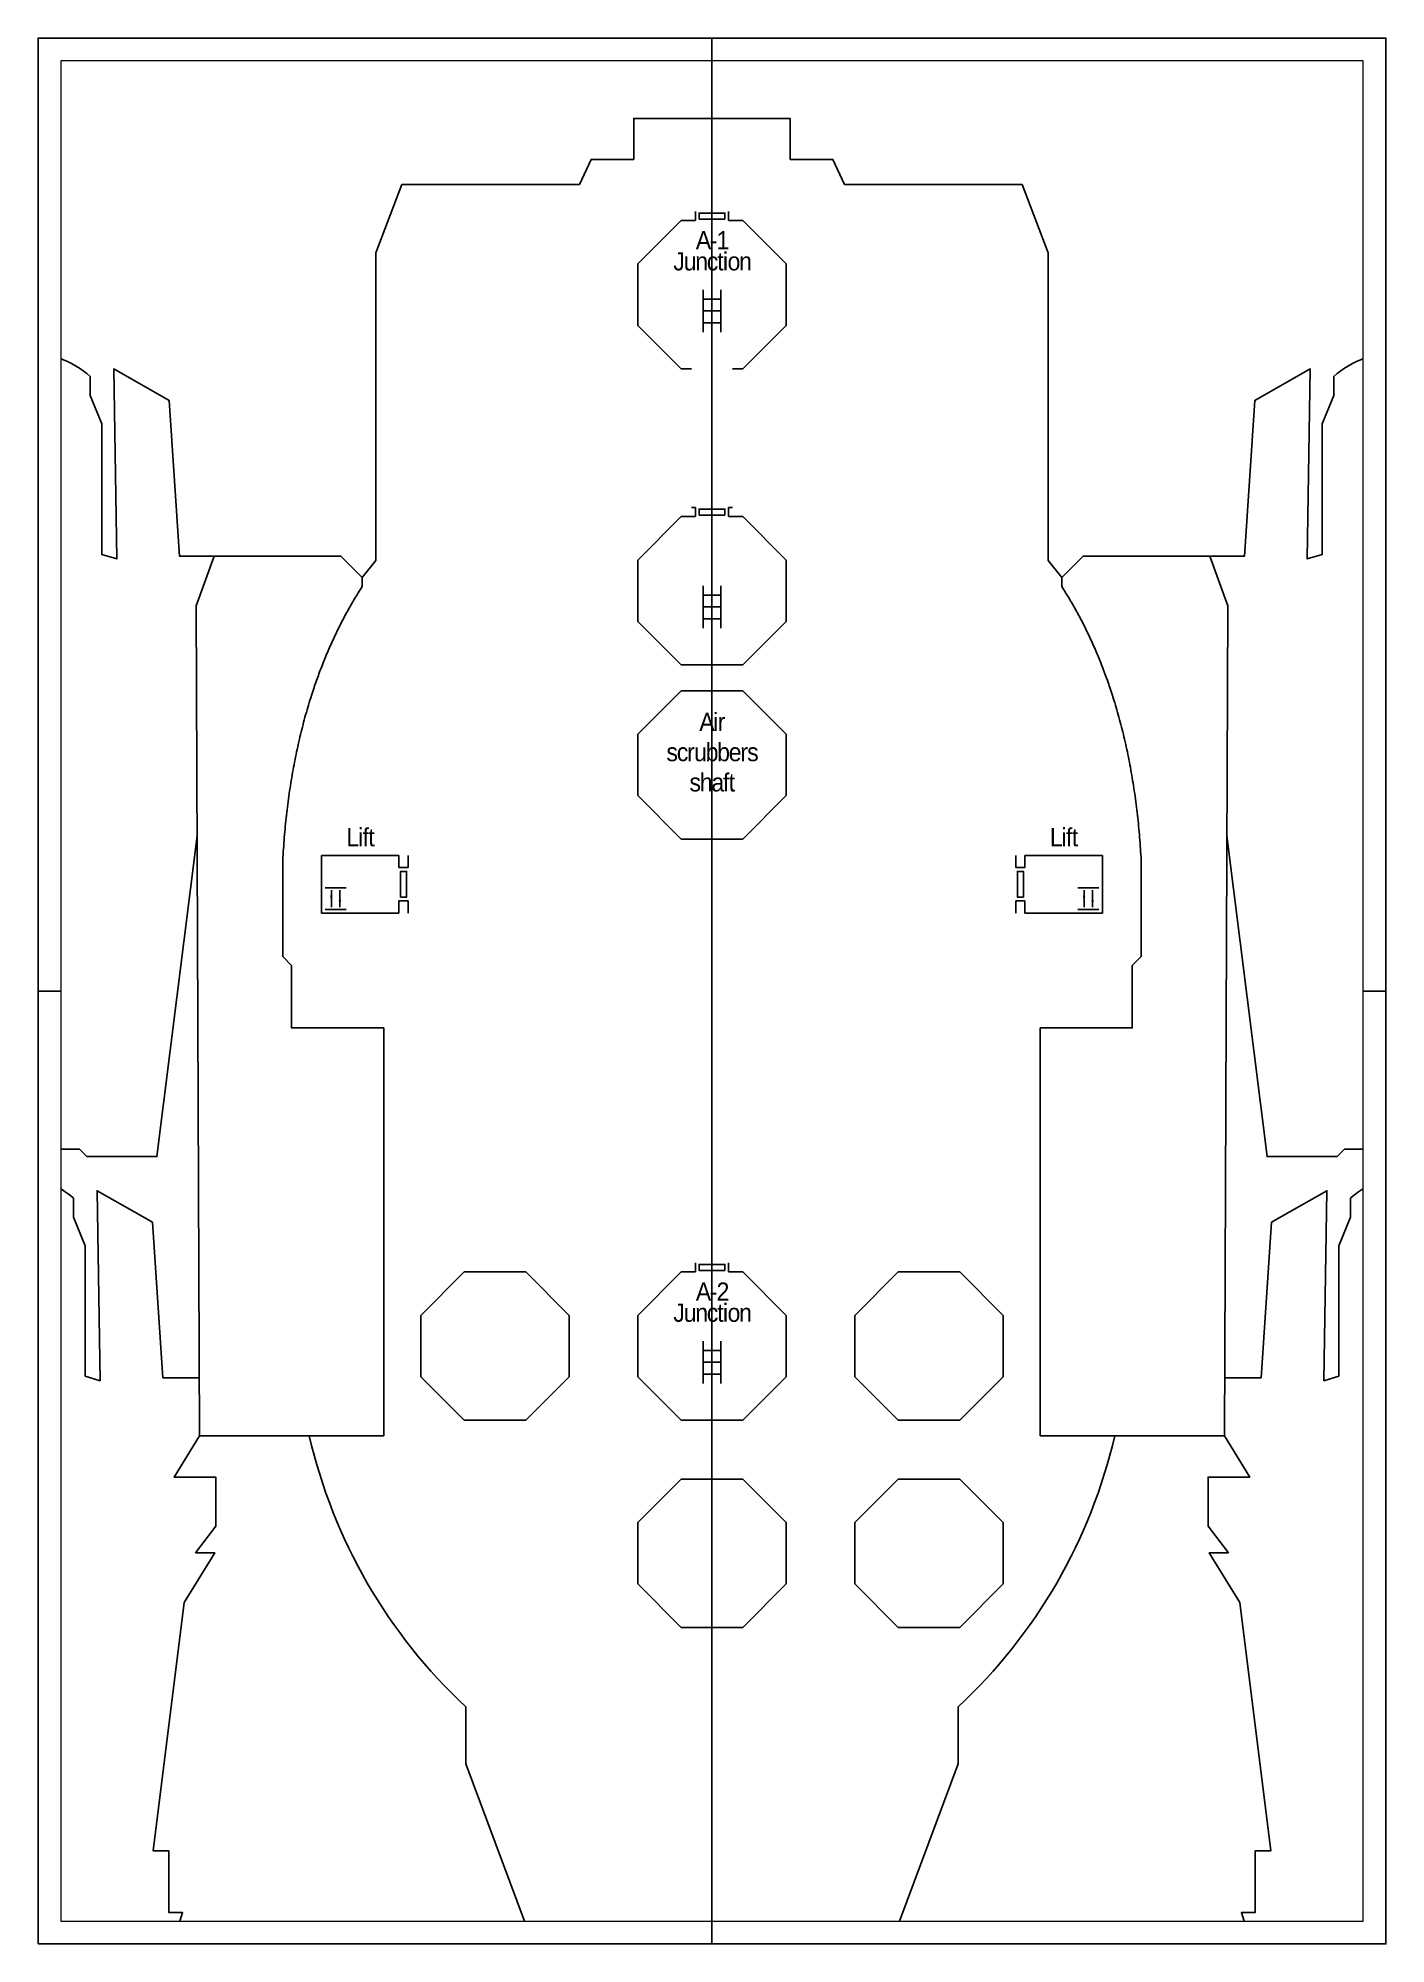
# Paper-space layout 'C' of a CAD drawing. Header units: millimetres. Extents: x -161 to 136, y -76 to 344.
# The model-space entities are those that its viewports show. They can reach past a viewport. Long polylines and large blocks are cut down to what shows.
import ezdxf

# ---------------------------------------------------------------- set-up
doc = ezdxf.new("R2010")
doc.units = ezdxf.units.MM
doc.header["$MEASUREMENT"] = 0
doc.layers.add('axes', color=140, linetype='Continuous', plot=False)
for name, color, linetype in [('Deck A', 3, 'Continuous'), ('hatch', 254, 'Continuous'), ('icons', 3, 'Continuous'), ('Text', 255, 'Continuous')]:
    doc.layers.add(name, color=color, linetype=linetype)
doc.styles.get("Standard").update_dxf_attribs({"font": 'arial.ttf'})
doc.dimstyles.get("Standard").update_dxf_attribs({"dimtxt": 0.18, "dimasz": 0.18, "dimexe": 0.18, "dimexo": 0.0625, "dimgap": 0.09, "dimtad": 0, "dimtih": 1, "dimtoh": 1, "dimdec": 4, "dimzin": 0, "dimdsep": 46, "dimtxsty": 'Standard', "dimcen": 0.09, "dimadec": 0, "dimazin": 0, "dimtfac": 1, "dimtdec": 4, "dimtofl": 0, "dimtmove": 0, "dimatfit": 3, "dimfxl": 1, "dimtolj": 1, "dimtzin": 0, "dimarcsym": 0})

# ---------------------------------------------------------------- blocks, each defined once
blk = doc.blocks.new('ladder')
at = {"layer": 'icons'}
for p, q in [((-493, -510), (-493, 1825)), ((-493, 1314), (493, 1314)), ((493, -510), (493, 1825)), ((-493, 657), (493, 657)), ((-493, 0), (493, 0))]:
    blk.add_line(p, q, dxfattribs=at)
blk = doc.blocks.new('lift')
at = {"layer": 'icons'}
for p, q in [((-576, 1193), (576, 1193)), ((-576, 0), (576, 0))]:
    blk.add_line(p, q, dxfattribs=at)
for points in [[(-237, 1061), (-237, 132)], [(237, 132), (237, 1061)]]:
    blk.add_leader(points, dimstyle='Standard', override={"dimasz": 400}, dxfattribs=at)

msp = doc.modelspace()

# ---------------------------------------------------------------- linework, layer by layer
at = {"layer": 'axes'}
msp.add_line((64126, 29619), (64126, 148536), dxfattribs=at)
at = {"layer": 'Deck A'}
for p, q in [((63210, 131194), (63210, 131695)), ((65042, 131194), (65042, 131695)), ((63210, 115384), (62999, 115384)), ((63210, 114882), (63210, 115384)), ((65042, 114882), (65042, 115384)), ((65042, 115384), (65253, 115384)), ((42617, 93032), (42617, 96221)), ((42617, 96221), (46882, 96221)), ((46882, 96221), (46882, 95543)), ((47384, 96221), (47384, 95543)), ((80868, 96221), (80868, 95543)), ((85635, 96221), (81370, 96221)), ((81370, 96221), (81370, 95543)), ((85635, 93032), (85635, 96221)), ((46882, 95543), (47384, 95543)), ((81370, 95543), (80868, 95543)), ((46882, 93711), (46882, 93032)), ((46882, 93711), (47384, 93711)), ((47384, 93711), (47384, 93032)), ((80868, 93711), (80868, 93032)), ((81370, 93711), (80868, 93711)), ((81370, 93711), (81370, 93032)), ((46882, 93032), (42617, 93032)), ((81370, 93032), (85635, 93032)), ((63210, 73267), (63210, 73768)), ((65042, 73267), (65042, 73768))]:
    msp.add_line(p, q, dxfattribs=at)
for points in [[(45612, 112472), (45612, 129408), (47046, 133180), (56823, 133180), (57466, 134566), (59819, 134566), (59819, 136823), (68433, 136823), (68433, 134566), (70785, 134566), (71429, 133180), (81206, 133180), (82640, 129408), (82640, 112472)], [(63210, 131194), (62435, 131194), (60043, 128802), (60043, 125419), (62435, 123027), (62999, 123027)], [(65253, 123027), (65817, 123027), (68209, 125419), (68209, 128802), (65817, 131194), (65042, 131194)], [(63210, 114882), (62435, 114882), (60043, 112491), (60043, 109108), (62435, 106716), (65817, 106716), (68209, 109108), (68209, 112491), (65817, 114882), (65042, 114882)], [(35893, 64238), (35712, 109966), (36705, 112710)], [(92359, 64238), (92540, 109966), (91547, 112710)], [(44851, 111533), (44851, 111024)], [(83401, 111533), (83401, 111024)], [(26183, 80032), (29278, 80032), (29691, 79620), (33547, 79620), (35762, 97304)], [(102068, 80032), (98973, 80032), (98561, 79620), (94705, 79620), (92490, 97304)], [(40478, 95953), (40478, 90641), (40969, 90151), (40969, 86713), (46044, 86713), (46044, 64238)], [(87773, 95953), (87773, 90641), (87283, 90151), (87283, 86713), (82207, 86713), (82207, 64238)], [(63210, 73267), (62435, 73267), (60043, 70875), (60043, 67492), (62435, 65100), (65817, 65100), (68209, 67492), (68209, 70875), (65817, 73267), (65042, 73267)], [(41941, 64238), (46044, 64238)], [(86311, 64238), (82207, 64238)]]:
    msp.add_lwpolyline(points, dxfattribs=at)
for points in [[(64836, 131279), (63416, 131279), (63416, 131610), (64836, 131610)], [(64836, 114968), (63416, 114968), (63416, 115299), (64836, 115299)], [(65817, 97118), (68209, 99510), (68209, 102893), (65817, 105285), (62435, 105285), (60043, 102893), (60043, 99510), (62435, 97118)], [(46967, 93917), (46967, 95336), (47298, 95336), (47298, 93917)], [(81285, 93917), (81285, 95336), (80953, 95336), (80953, 93917)], [(64836, 73352), (63416, 73352), (63416, 73683), (64836, 73683)], [(53863, 65100), (56255, 67492), (56255, 70875), (53863, 73267), (50480, 73267), (48088, 70875), (48088, 67492), (50480, 65100)], [(74389, 65100), (71997, 67492), (71997, 70875), (74389, 73267), (77772, 73267), (80164, 70875), (80164, 67492), (77772, 65100)], [(65817, 53686), (68209, 56078), (68209, 59460), (65817, 61852), (62435, 61852), (60043, 59460), (60043, 56078), (62435, 53686)], [(74389, 53686), (71997, 56078), (71997, 59460), (74389, 61852), (77772, 61852), (80164, 59460), (80164, 56078), (77772, 53686)]]:
    msp.add_lwpolyline(points, close=True, dxfattribs=at)
for points in [[(45612, 112472), (44851, 111533), (43675, 112710), (34785, 112710), (34216, 121283), (31168, 123017), (31333, 112550), (30504, 112801), (30504, 119986), (29874, 121554), (29874, 122600, 0.2016048), (26183, 123883)], [(82640, 112472), (83401, 111533), (84577, 112710), (93467, 112710), (94036, 121283), (97084, 123017), (96919, 112550), (97748, 112801), (97748, 119986), (98378, 121554), (98378, 122600, -0.2016048), (102068, 123883)], [(35881, 67434), (33865, 67434), (33297, 76008), (30249, 77742), (30414, 67275), (29585, 67526), (29585, 74711), (28955, 76279), (28955, 77325, 0.1545001), (26183, 78582)], [(92371, 67434), (94386, 67434), (94955, 76008), (98003, 77742), (97838, 67275), (98667, 67526), (98667, 74711), (99297, 76279), (99297, 77325, -0.1545001), (102068, 78582)], [(34001, 34931), (34963, 37968), (34209, 37968), (34209, 41368), (33341, 41368), (35054, 55054), (36732, 57794), (35674, 57794), (36791, 59270), (36791, 61963), (34496, 61963), (35893, 64238), (41941, 64238, 0.1492089), (50557, 49307), (50557, 46164), (54622, 35265)], [(73630, 35265), (77695, 46164), (77695, 49307, 0.1492089), (86311, 64238), (92359, 64238), (93756, 61963), (91460, 61963), (91460, 59270), (92578, 57794), (91520, 57794), (93198, 55054), (94910, 41368), (94043, 41368), (94043, 37968), (93289, 37968), (94251, 34931)]]:
    msp.add_lwpolyline(points, format="xyb", dxfattribs=at)
for points in [[(40478, 95953), (40984, 105016), (44851, 111024)], [(87773, 95953), (87268, 105016), (83401, 111024)]]:
    msp.add_open_spline(points, degree=2, dxfattribs=at)

# ---------------------------------------------------------------- block references
at = {"layer": 'hatch'}
for name, p in [('ladder', (64126, 125558)), ('ladder', (64126, 109247)), ('lift', (43393, 93232)), ('lift', (84859, 93232)), ('ladder', (64126, 67631))]:
    msp.add_blockref(name, p, dxfattribs=at)

# ---------------------------------------------------------------- texts
at = {"layer": 'Text', "char_height": 1000, "attachment_point": 2}
for s, insert in [('\\pxsm0.7;{\\fOCR-A|b0|i0|c0|p50;\\W0.95;\\T0.9;A-1\\PJunction}', (64126, 130615)), ('{\\fOCR-A|b0|i0|c0|p50;\\W0.95;\\T0.9;Air\\Pscrubbers\\Pshaft}', (64126, 104074)), ('\\pxsm0.7;{\\fOCR-A|b0|i0|c0|p50;\\W0.95;\\T0.9;Lift}', (44750, 97720)), ('\\pxsm0.7;{\\fOCR-A|b0|i0|c0|p50;\\W0.95;\\T0.9;Lift}', (83502, 97720)), ('\\pxsm0.7;{\\fOCR-A|b0|i0|c0|p50;\\W0.95;\\T0.9;A-2\\PJunction}', (64126, 72688))]:
    msp.add_mtext_dynamic_manual_height_columns(s, width=12102.49, gutter_width=1, heights=[0], dxfattribs=dict(at, insert=insert))

psp = doc.layouts.new('C')

# ---------------------------------------------------------------- linework, layer by layer
at = {"layer": 'Deck A'}
for p, q in [((-12.27, 344.19), (-12.27, 339.19)), ((-160.77, 134.19), (-155.77, 134.19)), ((136.23, 134.19), (131.23, 134.19)), ((-12.27, -75.81), (-12.27, -70.81))]:
    psp.add_line(p, q, dxfattribs=at)
psp.add_lwpolyline([(-160.77, -75.81), (136.23, -75.81), (136.23, 344.19), (-160.77, 344.19)], close=True, dxfattribs=at)

# ---------------------------------------------------------------- viewports
psp.add_viewport(center=(-12.27, 134.19), size=(287, 410), view_center_point=(64125.92, 88745.93), view_height=102500, dxfattribs=at)

doc.saveas('drawing.dxf')
